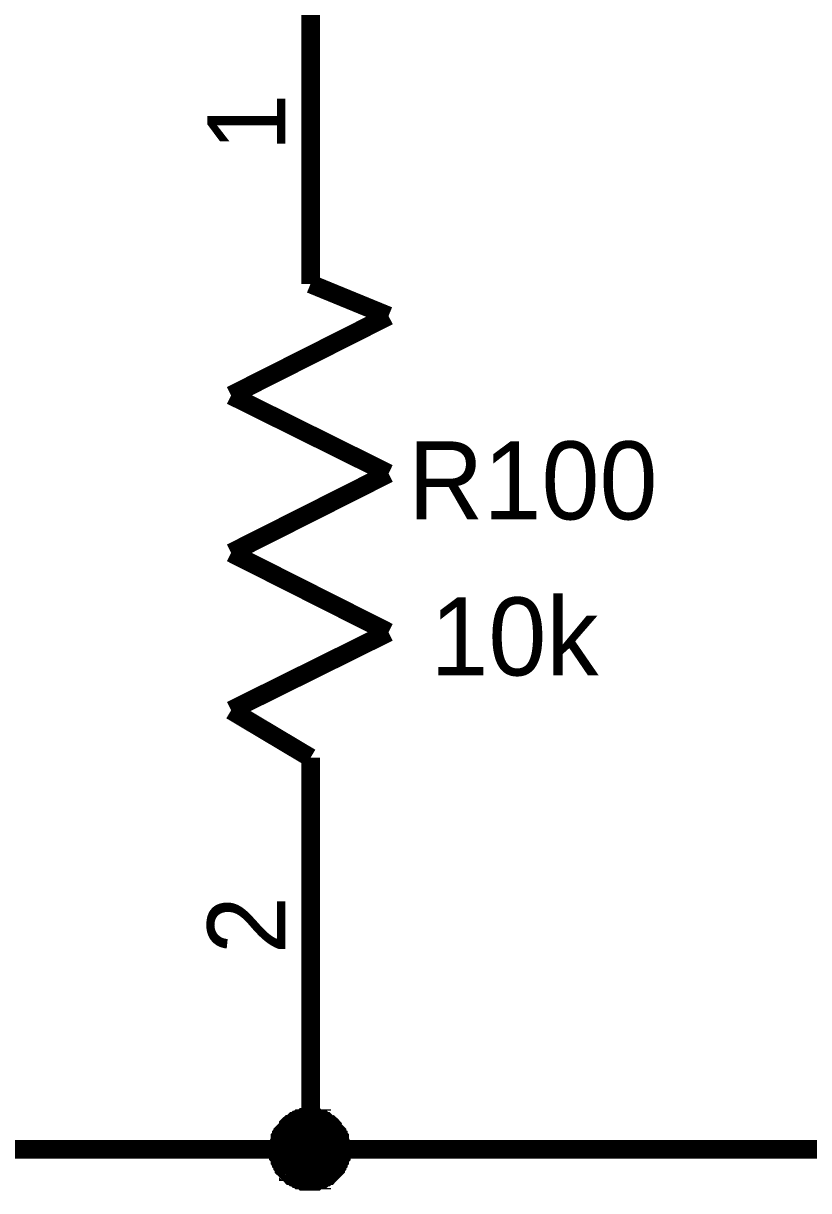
# Model space of a CAD drawing. Header units: millimetres. Extents: x 0 to 800, y 0 to 567.
# Drawn here: x 414.38 to 427.01, y 60.17 to 78.93 of the extents above; entities that cross this region are included whole.
import ezdxf

# ---------------------------------------------------------------- set-up
doc = ezdxf.new("R2010")
doc.units = ezdxf.units.MM
doc.layers.add('Sheet', color=255, linetype='Continuous')

msp = doc.modelspace()

# ---------------------------------------------------------------- linework, layer by layer
at = {"layer": 'Sheet'}
for points, const_width in [([(419, 74.745), (419, 79.829)], 0.3), ([(419, 74.745), (419, 75.506)], 0.3), ([(420.254, 74.23), (419, 74.745)], 0.3), ([(417.723, 72.953), (420.254, 74.23)], 0.3), ([(420.254, 71.698), (417.723, 72.953)], 0.3), ([(417.723, 70.422), (420.254, 71.698)], 0.3), ([(420.254, 69.145), (417.723, 70.422)], 0.3), ([(417.723, 67.891), (420.254, 69.145)], 0.3), ([(419, 60.835), (431.902, 60.835), (431.902, 68.63)], 0.3), ([(419, 67.129), (417.723, 67.891)], 0.3), ([(419, 67.129), (419, 62.045)], 0.3), ([(419, 67.129), (419, 66.368)], 0.3), ([(419, 62.045), (419, 60.835), (404.44, 60.835)], 0.3), ([(418.485, 60.835), (418.485, 60.857), (418.485, 60.88), (418.485, 60.902), (418.485, 60.925), (418.507, 60.969), (418.507, 60.992), (418.507, 61.014), (418.529, 61.037), (418.529, 61.059), (418.552, 61.081), (418.552, 61.104), (418.574, 61.126), (418.574, 61.126), (418.597, 61.149), (418.619, 61.171), (418.641, 61.193), (418.641, 61.216), (418.664, 61.238), (418.686, 61.238), (418.709, 61.261), (418.731, 61.283), (418.753, 61.283), (418.776, 61.305), (418.798, 61.305), (418.821, 61.328), (418.843, 61.328), (418.865, 61.328), (418.888, 61.35), (418.91, 61.35), (418.955, 61.35), (418.977, 61.35), (419, 61.35)], 0.3), ([(418.485, 60.835), (418.485, 60.857), (418.485, 60.88), (418.485, 60.902), (418.485, 60.925), (418.507, 60.969), (418.507, 60.992), (418.507, 61.014), (418.529, 61.037), (418.529, 61.059), (418.552, 61.081), (418.552, 61.104), (418.574, 61.126), (418.574, 61.126), (418.597, 61.149), (418.619, 61.171), (418.641, 61.193), (418.641, 61.216), (418.664, 61.238), (418.686, 61.238), (418.709, 61.261), (418.731, 61.283), (418.753, 61.283), (418.776, 61.305), (418.798, 61.305), (418.821, 61.328), (418.843, 61.328), (418.865, 61.328), (418.888, 61.35), (418.91, 61.35), (418.955, 61.35), (418.977, 61.35), (419, 61.35)], 0.3), ([(418.485, 60.835), (418.485, 60.857), (418.485, 60.88), (418.485, 60.902), (418.485, 60.925), (418.507, 60.969), (418.507, 60.992), (418.507, 61.014), (418.529, 61.037), (418.529, 61.059), (418.552, 61.081), (418.552, 61.104), (418.574, 61.126), (418.574, 61.126), (418.597, 61.149), (418.619, 61.171), (418.641, 61.193), (418.641, 61.216), (418.664, 61.238), (418.686, 61.238), (418.709, 61.261), (418.731, 61.283), (418.753, 61.283), (418.776, 61.305), (418.798, 61.305), (418.821, 61.328), (418.843, 61.328), (418.865, 61.328), (418.888, 61.35), (418.91, 61.35), (418.955, 61.35), (418.977, 61.35), (419, 61.35)], 0.3), ([(418.485, 60.835), (418.485, 60.857), (418.485, 60.88), (418.485, 60.902), (418.485, 60.925), (418.507, 60.969), (418.507, 60.992), (418.507, 61.014), (418.529, 61.037), (418.529, 61.059), (418.552, 61.081), (418.552, 61.104), (418.574, 61.126), (418.574, 61.126), (418.597, 61.149), (418.619, 61.171), (418.641, 61.193), (418.641, 61.216), (418.664, 61.238), (418.686, 61.238), (418.709, 61.261), (418.731, 61.283), (418.753, 61.283), (418.776, 61.305), (418.798, 61.305), (418.821, 61.328), (418.843, 61.328), (418.865, 61.328), (418.888, 61.35), (418.91, 61.35), (418.955, 61.35), (418.977, 61.35), (419, 61.35)], 0.3), ([(418.485, 60.835), (418.485, 60.857), (418.485, 60.88), (418.485, 60.902), (418.485, 60.925), (418.507, 60.969), (418.507, 60.992), (418.507, 61.014), (418.529, 61.037), (418.529, 61.059), (418.552, 61.081), (418.552, 61.104), (418.574, 61.126), (418.574, 61.126), (418.597, 61.149), (418.619, 61.171), (418.641, 61.193), (418.641, 61.216), (418.664, 61.238), (418.686, 61.238), (418.709, 61.261), (418.731, 61.283), (418.753, 61.283), (418.776, 61.305), (418.798, 61.305), (418.821, 61.328), (418.843, 61.328), (418.865, 61.328), (418.888, 61.35), (418.91, 61.35), (418.955, 61.35), (418.977, 61.35), (419, 61.35)], 0.0991), ([(418.485, 60.835), (418.485, 60.857), (418.485, 60.88), (418.485, 60.902), (418.485, 60.925), (418.507, 60.969), (418.507, 60.992), (418.507, 61.014), (418.529, 61.037), (418.529, 61.059), (418.552, 61.081), (418.552, 61.104), (418.574, 61.126), (418.574, 61.126), (418.597, 61.149), (418.619, 61.171), (418.641, 61.193), (418.641, 61.216), (418.664, 61.238), (418.686, 61.238), (418.709, 61.261), (418.731, 61.283), (418.753, 61.283), (418.776, 61.305), (418.798, 61.305), (418.821, 61.328), (418.843, 61.328), (418.865, 61.328), (418.888, 61.35), (418.91, 61.35), (418.955, 61.35), (418.977, 61.35), (419, 61.35)], 0.0991), ([(418.485, 60.835), (418.485, 60.857), (418.485, 60.88), (418.485, 60.902), (418.485, 60.925), (418.507, 60.969), (418.507, 60.992), (418.507, 61.014), (418.529, 61.037), (418.529, 61.059), (418.552, 61.081), (418.552, 61.104), (418.574, 61.126), (418.574, 61.126), (418.597, 61.149), (418.619, 61.171), (418.641, 61.193), (418.641, 61.216), (418.664, 61.238), (418.686, 61.238), (418.709, 61.261), (418.731, 61.283), (418.753, 61.283), (418.776, 61.305), (418.798, 61.305), (418.821, 61.328), (418.843, 61.328), (418.865, 61.328), (418.888, 61.35), (418.91, 61.35), (418.955, 61.35), (418.977, 61.35), (419, 61.35)], 0.0991), ([(418.485, 60.835), (418.485, 60.857), (418.485, 60.88), (418.485, 60.902), (418.485, 60.925), (418.507, 60.969), (418.507, 60.992), (418.507, 61.014), (418.529, 61.037), (418.529, 61.059), (418.552, 61.081), (418.552, 61.104), (418.574, 61.126), (418.574, 61.126), (418.597, 61.149), (418.619, 61.171), (418.641, 61.193), (418.641, 61.216), (418.664, 61.238), (418.686, 61.238), (418.709, 61.261), (418.731, 61.283), (418.753, 61.283), (418.776, 61.305), (418.798, 61.305), (418.821, 61.328), (418.843, 61.328), (418.865, 61.328), (418.888, 61.35), (418.91, 61.35), (418.955, 61.35), (418.977, 61.35), (419, 61.35)], 0.0991), ([(419, 61.35), (419, 61.35)], 0.3), ([(419, 61.35), (419.022, 61.35), (419.045, 61.35), (419.067, 61.35), (419.089, 61.35), (419.112, 61.328), (419.134, 61.328), (419.179, 61.328), (419.179, 61.305), (419.201, 61.305), (419.224, 61.283), (419.246, 61.283), (419.269, 61.261), (419.291, 61.238), (419.313, 61.238), (419.336, 61.216), (419.358, 61.193), (419.358, 61.171), (419.381, 61.149), (419.403, 61.126), (419.403, 61.126), (419.425, 61.104), (419.425, 61.081), (419.448, 61.059), (419.448, 61.037), (419.47, 61.014), (419.47, 60.992), (419.47, 60.969), (419.493, 60.925), (419.493, 60.902), (419.493, 60.88), (419.493, 60.857), (419.493, 60.835)], 0.3), ([(419, 61.35), (419, 61.35)], 0.3), ([(419, 61.35), (419.022, 61.35), (419.045, 61.35), (419.067, 61.35), (419.089, 61.35), (419.112, 61.328), (419.134, 61.328), (419.179, 61.328), (419.179, 61.305), (419.201, 61.305), (419.224, 61.283), (419.246, 61.283), (419.269, 61.261), (419.291, 61.238), (419.313, 61.238), (419.336, 61.216), (419.358, 61.193), (419.358, 61.171), (419.381, 61.149), (419.403, 61.126), (419.403, 61.126), (419.425, 61.104), (419.425, 61.081), (419.448, 61.059), (419.448, 61.037), (419.47, 61.014), (419.47, 60.992), (419.47, 60.969), (419.493, 60.925), (419.493, 60.902), (419.493, 60.88), (419.493, 60.857), (419.493, 60.835)], 0.3), ([(419, 61.35), (419, 61.35)], 0.3), ([(419, 61.35), (419.022, 61.35), (419.045, 61.35), (419.067, 61.35), (419.089, 61.35), (419.112, 61.328), (419.134, 61.328), (419.179, 61.328), (419.179, 61.305), (419.201, 61.305), (419.224, 61.283), (419.246, 61.283), (419.269, 61.261), (419.291, 61.238), (419.313, 61.238), (419.336, 61.216), (419.358, 61.193), (419.358, 61.171), (419.381, 61.149), (419.403, 61.126), (419.403, 61.126), (419.425, 61.104), (419.425, 61.081), (419.448, 61.059), (419.448, 61.037), (419.47, 61.014), (419.47, 60.992), (419.47, 60.969), (419.493, 60.925), (419.493, 60.902), (419.493, 60.88), (419.493, 60.857), (419.493, 60.835)], 0.3), ([(419, 61.35), (419, 61.35)], 0.3), ([(419, 61.35), (419.022, 61.35), (419.045, 61.35), (419.067, 61.35), (419.089, 61.35), (419.112, 61.328), (419.134, 61.328), (419.179, 61.328), (419.179, 61.305), (419.201, 61.305), (419.224, 61.283), (419.246, 61.283), (419.269, 61.261), (419.291, 61.238), (419.313, 61.238), (419.336, 61.216), (419.358, 61.193), (419.358, 61.171), (419.381, 61.149), (419.403, 61.126), (419.403, 61.126), (419.425, 61.104), (419.425, 61.081), (419.448, 61.059), (419.448, 61.037), (419.47, 61.014), (419.47, 60.992), (419.47, 60.969), (419.493, 60.925), (419.493, 60.902), (419.493, 60.88), (419.493, 60.857), (419.493, 60.835)], 0.3), ([(419, 61.35), (419, 61.35)], 0.0991), ([(419, 61.35), (419.022, 61.35), (419.045, 61.35), (419.067, 61.35), (419.089, 61.35), (419.112, 61.328), (419.134, 61.328), (419.179, 61.328), (419.179, 61.305), (419.201, 61.305), (419.224, 61.283), (419.246, 61.283), (419.269, 61.261), (419.291, 61.238), (419.313, 61.238), (419.336, 61.216), (419.358, 61.193), (419.358, 61.171), (419.381, 61.149), (419.403, 61.126), (419.403, 61.126), (419.425, 61.104), (419.425, 61.081), (419.448, 61.059), (419.448, 61.037), (419.47, 61.014), (419.47, 60.992), (419.47, 60.969), (419.493, 60.925), (419.493, 60.902), (419.493, 60.88), (419.493, 60.857), (419.493, 60.835)], 0.0991), ([(419, 61.35), (419, 61.35)], 0.0991), ([(419, 61.35), (419.022, 61.35), (419.045, 61.35), (419.067, 61.35), (419.089, 61.35), (419.112, 61.328), (419.134, 61.328), (419.179, 61.328), (419.179, 61.305), (419.201, 61.305), (419.224, 61.283), (419.246, 61.283), (419.269, 61.261), (419.291, 61.238), (419.313, 61.238), (419.336, 61.216), (419.358, 61.193), (419.358, 61.171), (419.381, 61.149), (419.403, 61.126), (419.403, 61.126), (419.425, 61.104), (419.425, 61.081), (419.448, 61.059), (419.448, 61.037), (419.47, 61.014), (419.47, 60.992), (419.47, 60.969), (419.493, 60.925), (419.493, 60.902), (419.493, 60.88), (419.493, 60.857), (419.493, 60.835)], 0.0991), ([(419, 61.35), (419, 61.35)], 0.0991), ([(419, 61.35), (419.022, 61.35), (419.045, 61.35), (419.067, 61.35), (419.089, 61.35), (419.112, 61.328), (419.134, 61.328), (419.179, 61.328), (419.179, 61.305), (419.201, 61.305), (419.224, 61.283), (419.246, 61.283), (419.269, 61.261), (419.291, 61.238), (419.313, 61.238), (419.336, 61.216), (419.358, 61.193), (419.358, 61.171), (419.381, 61.149), (419.403, 61.126), (419.403, 61.126), (419.425, 61.104), (419.425, 61.081), (419.448, 61.059), (419.448, 61.037), (419.47, 61.014), (419.47, 60.992), (419.47, 60.969), (419.493, 60.925), (419.493, 60.902), (419.493, 60.88), (419.493, 60.857), (419.493, 60.835)], 0.0991), ([(419, 61.35), (419, 61.35)], 0.0991), ([(419, 61.35), (419.022, 61.35), (419.045, 61.35), (419.067, 61.35), (419.089, 61.35), (419.112, 61.328), (419.134, 61.328), (419.179, 61.328), (419.179, 61.305), (419.201, 61.305), (419.224, 61.283), (419.246, 61.283), (419.269, 61.261), (419.291, 61.238), (419.313, 61.238), (419.336, 61.216), (419.358, 61.193), (419.358, 61.171), (419.381, 61.149), (419.403, 61.126), (419.403, 61.126), (419.425, 61.104), (419.425, 61.081), (419.448, 61.059), (419.448, 61.037), (419.47, 61.014), (419.47, 60.992), (419.47, 60.969), (419.493, 60.925), (419.493, 60.902), (419.493, 60.88), (419.493, 60.857), (419.493, 60.835)], 0.0991), ([(419, 60.32), (418.977, 60.32), (418.955, 60.32), (418.91, 60.32), (418.888, 60.32), (418.865, 60.342), (418.843, 60.342), (418.821, 60.342), (418.798, 60.365), (418.776, 60.365), (418.753, 60.387), (418.731, 60.387), (418.709, 60.409), (418.686, 60.409), (418.664, 60.432), (418.641, 60.454), (418.641, 60.477), (418.619, 60.477), (418.597, 60.499), (418.574, 60.521), (418.574, 60.544), (418.552, 60.566), (418.552, 60.589), (418.529, 60.611), (418.529, 60.633), (418.507, 60.656), (418.507, 60.678), (418.507, 60.701), (418.485, 60.723), (418.485, 60.745), (418.485, 60.79), (418.485, 60.813), (418.485, 60.835)], 0.3), ([(418.485, 60.835), (418.485, 60.835)], 0.3), ([(419, 60.32), (418.977, 60.32), (418.955, 60.32), (418.91, 60.32), (418.888, 60.32), (418.865, 60.342), (418.843, 60.342), (418.821, 60.342), (418.798, 60.365), (418.776, 60.365), (418.753, 60.387), (418.731, 60.387), (418.709, 60.409), (418.686, 60.409), (418.664, 60.432), (418.641, 60.454), (418.641, 60.477), (418.619, 60.477), (418.597, 60.499), (418.574, 60.521), (418.574, 60.544), (418.552, 60.566), (418.552, 60.589), (418.529, 60.611), (418.529, 60.633), (418.507, 60.656), (418.507, 60.678), (418.507, 60.701), (418.485, 60.723), (418.485, 60.745), (418.485, 60.79), (418.485, 60.813), (418.485, 60.835)], 0.3), ([(418.485, 60.835), (418.485, 60.835)], 0.3), ([(419, 60.32), (418.977, 60.32), (418.955, 60.32), (418.91, 60.32), (418.888, 60.32), (418.865, 60.342), (418.843, 60.342), (418.821, 60.342), (418.798, 60.365), (418.776, 60.365), (418.753, 60.387), (418.731, 60.387), (418.709, 60.409), (418.686, 60.409), (418.664, 60.432), (418.641, 60.454), (418.641, 60.477), (418.619, 60.477), (418.597, 60.499), (418.574, 60.521), (418.574, 60.544), (418.552, 60.566), (418.552, 60.589), (418.529, 60.611), (418.529, 60.633), (418.507, 60.656), (418.507, 60.678), (418.507, 60.701), (418.485, 60.723), (418.485, 60.745), (418.485, 60.79), (418.485, 60.813), (418.485, 60.835)], 0.3), ([(418.485, 60.835), (418.485, 60.835)], 0.3), ([(419, 60.32), (418.977, 60.32), (418.955, 60.32), (418.91, 60.32), (418.888, 60.32), (418.865, 60.342), (418.843, 60.342), (418.821, 60.342), (418.798, 60.365), (418.776, 60.365), (418.753, 60.387), (418.731, 60.387), (418.709, 60.409), (418.686, 60.409), (418.664, 60.432), (418.641, 60.454), (418.641, 60.477), (418.619, 60.477), (418.597, 60.499), (418.574, 60.521), (418.574, 60.544), (418.552, 60.566), (418.552, 60.589), (418.529, 60.611), (418.529, 60.633), (418.507, 60.656), (418.507, 60.678), (418.507, 60.701), (418.485, 60.723), (418.485, 60.745), (418.485, 60.79), (418.485, 60.813), (418.485, 60.835)], 0.3), ([(418.485, 60.835), (418.485, 60.835)], 0.3), ([(419.493, 60.835), (419.493, 60.813), (419.493, 60.79), (419.493, 60.745), (419.493, 60.723), (419.47, 60.701), (419.47, 60.678), (419.47, 60.656), (419.448, 60.633), (419.448, 60.611), (419.425, 60.589), (419.425, 60.566), (419.403, 60.544), (419.403, 60.521), (419.381, 60.499), (419.358, 60.477), (419.358, 60.477), (419.336, 60.454), (419.313, 60.432), (419.291, 60.409), (419.269, 60.409), (419.246, 60.387), (419.224, 60.387), (419.201, 60.365), (419.179, 60.365), (419.179, 60.342), (419.134, 60.342), (419.112, 60.342), (419.089, 60.32), (419.067, 60.32), (419.045, 60.32), (419.022, 60.32), (419, 60.32)], 0.3), ([(419.493, 60.835), (419.493, 60.813), (419.493, 60.79), (419.493, 60.745), (419.493, 60.723), (419.47, 60.701), (419.47, 60.678), (419.47, 60.656), (419.448, 60.633), (419.448, 60.611), (419.425, 60.589), (419.425, 60.566), (419.403, 60.544), (419.403, 60.521), (419.381, 60.499), (419.358, 60.477), (419.358, 60.477), (419.336, 60.454), (419.313, 60.432), (419.291, 60.409), (419.269, 60.409), (419.246, 60.387), (419.224, 60.387), (419.201, 60.365), (419.179, 60.365), (419.179, 60.342), (419.134, 60.342), (419.112, 60.342), (419.089, 60.32), (419.067, 60.32), (419.045, 60.32), (419.022, 60.32), (419, 60.32)], 0.3), ([(419.493, 60.835), (419.493, 60.813), (419.493, 60.79), (419.493, 60.745), (419.493, 60.723), (419.47, 60.701), (419.47, 60.678), (419.47, 60.656), (419.448, 60.633), (419.448, 60.611), (419.425, 60.589), (419.425, 60.566), (419.403, 60.544), (419.403, 60.521), (419.381, 60.499), (419.358, 60.477), (419.358, 60.477), (419.336, 60.454), (419.313, 60.432), (419.291, 60.409), (419.269, 60.409), (419.246, 60.387), (419.224, 60.387), (419.201, 60.365), (419.179, 60.365), (419.179, 60.342), (419.134, 60.342), (419.112, 60.342), (419.089, 60.32), (419.067, 60.32), (419.045, 60.32), (419.022, 60.32), (419, 60.32)], 0.3), ([(419.493, 60.835), (419.493, 60.813), (419.493, 60.79), (419.493, 60.745), (419.493, 60.723), (419.47, 60.701), (419.47, 60.678), (419.47, 60.656), (419.448, 60.633), (419.448, 60.611), (419.425, 60.589), (419.425, 60.566), (419.403, 60.544), (419.403, 60.521), (419.381, 60.499), (419.358, 60.477), (419.358, 60.477), (419.336, 60.454), (419.313, 60.432), (419.291, 60.409), (419.269, 60.409), (419.246, 60.387), (419.224, 60.387), (419.201, 60.365), (419.179, 60.365), (419.179, 60.342), (419.134, 60.342), (419.112, 60.342), (419.089, 60.32), (419.067, 60.32), (419.045, 60.32), (419.022, 60.32), (419, 60.32)], 0.3), ([(419.493, 60.835), (419.493, 60.835), (419.493, 60.835), (419.493, 60.835), (419.493, 60.835), (419.493, 60.835), (419.493, 60.835), (419.493, 60.835), (419.493, 60.835), (419.493, 60.835), (419.493, 60.835), (419.493, 60.835), (419.493, 60.835), (419.493, 60.835), (419.493, 60.835), (419.493, 60.835), (419.493, 60.835), (419.493, 60.835), (419.493, 60.835), (419.493, 60.835), (419.493, 60.835), (419.493, 60.835), (419.493, 60.835), (419.493, 60.835), (419.493, 60.835), (419.493, 60.835), (419.493, 60.835), (419.493, 60.835), (419.493, 60.835), (419.493, 60.835), (419.493, 60.835), (419.493, 60.835), (419.493, 60.835)], 0.3), ([(419.493, 60.835), (419.493, 60.835)], 0.3), ([(419.493, 60.835), (419.493, 60.835), (419.493, 60.835), (419.493, 60.835), (419.493, 60.835), (419.493, 60.835), (419.493, 60.835), (419.493, 60.835), (419.493, 60.835), (419.493, 60.835), (419.493, 60.835), (419.493, 60.835), (419.493, 60.835), (419.493, 60.835), (419.493, 60.835), (419.493, 60.835), (419.493, 60.835), (419.493, 60.835), (419.493, 60.835), (419.493, 60.835), (419.493, 60.835), (419.493, 60.835), (419.493, 60.835), (419.493, 60.835), (419.493, 60.835), (419.493, 60.835), (419.493, 60.835), (419.493, 60.835), (419.493, 60.835), (419.493, 60.835), (419.493, 60.835), (419.493, 60.835), (419.493, 60.835)], 0.3), ([(419.493, 60.835), (419.493, 60.835)], 0.3), ([(419.493, 60.835), (419.493, 60.835), (419.493, 60.835), (419.493, 60.835), (419.493, 60.835), (419.493, 60.835), (419.493, 60.835), (419.493, 60.835), (419.493, 60.835), (419.493, 60.835), (419.493, 60.835), (419.493, 60.835), (419.493, 60.835), (419.493, 60.835), (419.493, 60.835), (419.493, 60.835), (419.493, 60.835), (419.493, 60.835), (419.493, 60.835), (419.493, 60.835), (419.493, 60.835), (419.493, 60.835), (419.493, 60.835), (419.493, 60.835), (419.493, 60.835), (419.493, 60.835), (419.493, 60.835), (419.493, 60.835), (419.493, 60.835), (419.493, 60.835), (419.493, 60.835), (419.493, 60.835), (419.493, 60.835)], 0.3), ([(419.493, 60.835), (419.493, 60.835)], 0.3), ([(419.493, 60.835), (419.493, 60.835), (419.493, 60.835), (419.493, 60.835), (419.493, 60.835), (419.493, 60.835), (419.493, 60.835), (419.493, 60.835), (419.493, 60.835), (419.493, 60.835), (419.493, 60.835), (419.493, 60.835), (419.493, 60.835), (419.493, 60.835), (419.493, 60.835), (419.493, 60.835), (419.493, 60.835), (419.493, 60.835), (419.493, 60.835), (419.493, 60.835), (419.493, 60.835), (419.493, 60.835), (419.493, 60.835), (419.493, 60.835), (419.493, 60.835), (419.493, 60.835), (419.493, 60.835), (419.493, 60.835), (419.493, 60.835), (419.493, 60.835), (419.493, 60.835), (419.493, 60.835), (419.493, 60.835)], 0.3), ([(419.493, 60.835), (419.493, 60.835)], 0.3), ([(419, 60.32), (418.977, 60.32), (418.955, 60.32), (418.91, 60.32), (418.888, 60.32), (418.865, 60.342), (418.843, 60.342), (418.821, 60.342), (418.798, 60.365), (418.776, 60.365), (418.753, 60.387), (418.731, 60.387), (418.709, 60.409), (418.686, 60.409), (418.664, 60.432), (418.641, 60.454), (418.641, 60.477), (418.619, 60.477), (418.597, 60.499), (418.574, 60.521), (418.574, 60.544), (418.552, 60.566), (418.552, 60.589), (418.529, 60.611), (418.529, 60.633), (418.507, 60.656), (418.507, 60.678), (418.507, 60.701), (418.485, 60.723), (418.485, 60.745), (418.485, 60.79), (418.485, 60.813), (418.485, 60.835)], 0.0991), ([(418.485, 60.835), (418.485, 60.835)], 0.0991), ([(419, 60.32), (418.977, 60.32), (418.955, 60.32), (418.91, 60.32), (418.888, 60.32), (418.865, 60.342), (418.843, 60.342), (418.821, 60.342), (418.798, 60.365), (418.776, 60.365), (418.753, 60.387), (418.731, 60.387), (418.709, 60.409), (418.686, 60.409), (418.664, 60.432), (418.641, 60.454), (418.641, 60.477), (418.619, 60.477), (418.597, 60.499), (418.574, 60.521), (418.574, 60.544), (418.552, 60.566), (418.552, 60.589), (418.529, 60.611), (418.529, 60.633), (418.507, 60.656), (418.507, 60.678), (418.507, 60.701), (418.485, 60.723), (418.485, 60.745), (418.485, 60.79), (418.485, 60.813), (418.485, 60.835)], 0.0991), ([(418.485, 60.835), (418.485, 60.835)], 0.0991), ([(419, 60.32), (418.977, 60.32), (418.955, 60.32), (418.91, 60.32), (418.888, 60.32), (418.865, 60.342), (418.843, 60.342), (418.821, 60.342), (418.798, 60.365), (418.776, 60.365), (418.753, 60.387), (418.731, 60.387), (418.709, 60.409), (418.686, 60.409), (418.664, 60.432), (418.641, 60.454), (418.641, 60.477), (418.619, 60.477), (418.597, 60.499), (418.574, 60.521), (418.574, 60.544), (418.552, 60.566), (418.552, 60.589), (418.529, 60.611), (418.529, 60.633), (418.507, 60.656), (418.507, 60.678), (418.507, 60.701), (418.485, 60.723), (418.485, 60.745), (418.485, 60.79), (418.485, 60.813), (418.485, 60.835)], 0.0991), ([(418.485, 60.835), (418.485, 60.835)], 0.0991), ([(419, 60.32), (418.977, 60.32), (418.955, 60.32), (418.91, 60.32), (418.888, 60.32), (418.865, 60.342), (418.843, 60.342), (418.821, 60.342), (418.798, 60.365), (418.776, 60.365), (418.753, 60.387), (418.731, 60.387), (418.709, 60.409), (418.686, 60.409), (418.664, 60.432), (418.641, 60.454), (418.641, 60.477), (418.619, 60.477), (418.597, 60.499), (418.574, 60.521), (418.574, 60.544), (418.552, 60.566), (418.552, 60.589), (418.529, 60.611), (418.529, 60.633), (418.507, 60.656), (418.507, 60.678), (418.507, 60.701), (418.485, 60.723), (418.485, 60.745), (418.485, 60.79), (418.485, 60.813), (418.485, 60.835)], 0.0991), ([(418.485, 60.835), (418.485, 60.835)], 0.0991), ([(419.493, 60.835), (419.493, 60.813), (419.493, 60.79), (419.493, 60.745), (419.493, 60.723), (419.47, 60.701), (419.47, 60.678), (419.47, 60.656), (419.448, 60.633), (419.448, 60.611), (419.425, 60.589), (419.425, 60.566), (419.403, 60.544), (419.403, 60.521), (419.381, 60.499), (419.358, 60.477), (419.358, 60.477), (419.336, 60.454), (419.313, 60.432), (419.291, 60.409), (419.269, 60.409), (419.246, 60.387), (419.224, 60.387), (419.201, 60.365), (419.179, 60.365), (419.179, 60.342), (419.134, 60.342), (419.112, 60.342), (419.089, 60.32), (419.067, 60.32), (419.045, 60.32), (419.022, 60.32), (419, 60.32)], 0.0991), ([(419.493, 60.835), (419.493, 60.813), (419.493, 60.79), (419.493, 60.745), (419.493, 60.723), (419.47, 60.701), (419.47, 60.678), (419.47, 60.656), (419.448, 60.633), (419.448, 60.611), (419.425, 60.589), (419.425, 60.566), (419.403, 60.544), (419.403, 60.521), (419.381, 60.499), (419.358, 60.477), (419.358, 60.477), (419.336, 60.454), (419.313, 60.432), (419.291, 60.409), (419.269, 60.409), (419.246, 60.387), (419.224, 60.387), (419.201, 60.365), (419.179, 60.365), (419.179, 60.342), (419.134, 60.342), (419.112, 60.342), (419.089, 60.32), (419.067, 60.32), (419.045, 60.32), (419.022, 60.32), (419, 60.32)], 0.0991), ([(419.493, 60.835), (419.493, 60.813), (419.493, 60.79), (419.493, 60.745), (419.493, 60.723), (419.47, 60.701), (419.47, 60.678), (419.47, 60.656), (419.448, 60.633), (419.448, 60.611), (419.425, 60.589), (419.425, 60.566), (419.403, 60.544), (419.403, 60.521), (419.381, 60.499), (419.358, 60.477), (419.358, 60.477), (419.336, 60.454), (419.313, 60.432), (419.291, 60.409), (419.269, 60.409), (419.246, 60.387), (419.224, 60.387), (419.201, 60.365), (419.179, 60.365), (419.179, 60.342), (419.134, 60.342), (419.112, 60.342), (419.089, 60.32), (419.067, 60.32), (419.045, 60.32), (419.022, 60.32), (419, 60.32)], 0.0991), ([(419.493, 60.835), (419.493, 60.813), (419.493, 60.79), (419.493, 60.745), (419.493, 60.723), (419.47, 60.701), (419.47, 60.678), (419.47, 60.656), (419.448, 60.633), (419.448, 60.611), (419.425, 60.589), (419.425, 60.566), (419.403, 60.544), (419.403, 60.521), (419.381, 60.499), (419.358, 60.477), (419.358, 60.477), (419.336, 60.454), (419.313, 60.432), (419.291, 60.409), (419.269, 60.409), (419.246, 60.387), (419.224, 60.387), (419.201, 60.365), (419.179, 60.365), (419.179, 60.342), (419.134, 60.342), (419.112, 60.342), (419.089, 60.32), (419.067, 60.32), (419.045, 60.32), (419.022, 60.32), (419, 60.32)], 0.0991), ([(419.493, 60.835), (419.493, 60.835), (419.493, 60.835), (419.493, 60.835), (419.493, 60.835), (419.493, 60.835), (419.493, 60.835), (419.493, 60.835), (419.493, 60.835), (419.493, 60.835), (419.493, 60.835), (419.493, 60.835), (419.493, 60.835), (419.493, 60.835), (419.493, 60.835), (419.493, 60.835), (419.493, 60.835), (419.493, 60.835), (419.493, 60.835), (419.493, 60.835), (419.493, 60.835), (419.493, 60.835), (419.493, 60.835), (419.493, 60.835), (419.493, 60.835), (419.493, 60.835), (419.493, 60.835), (419.493, 60.835), (419.493, 60.835), (419.493, 60.835), (419.493, 60.835), (419.493, 60.835), (419.493, 60.835)], 0.0991), ([(419.493, 60.835), (419.493, 60.835)], 0.0991), ([(419.493, 60.835), (419.493, 60.835), (419.493, 60.835), (419.493, 60.835), (419.493, 60.835), (419.493, 60.835), (419.493, 60.835), (419.493, 60.835), (419.493, 60.835), (419.493, 60.835), (419.493, 60.835), (419.493, 60.835), (419.493, 60.835), (419.493, 60.835), (419.493, 60.835), (419.493, 60.835), (419.493, 60.835), (419.493, 60.835), (419.493, 60.835), (419.493, 60.835), (419.493, 60.835), (419.493, 60.835), (419.493, 60.835), (419.493, 60.835), (419.493, 60.835), (419.493, 60.835), (419.493, 60.835), (419.493, 60.835), (419.493, 60.835), (419.493, 60.835), (419.493, 60.835), (419.493, 60.835), (419.493, 60.835)], 0.0991), ([(419.493, 60.835), (419.493, 60.835)], 0.0991), ([(419.493, 60.835), (419.493, 60.835), (419.493, 60.835), (419.493, 60.835), (419.493, 60.835), (419.493, 60.835), (419.493, 60.835), (419.493, 60.835), (419.493, 60.835), (419.493, 60.835), (419.493, 60.835), (419.493, 60.835), (419.493, 60.835), (419.493, 60.835), (419.493, 60.835), (419.493, 60.835), (419.493, 60.835), (419.493, 60.835), (419.493, 60.835), (419.493, 60.835), (419.493, 60.835), (419.493, 60.835), (419.493, 60.835), (419.493, 60.835), (419.493, 60.835), (419.493, 60.835), (419.493, 60.835), (419.493, 60.835), (419.493, 60.835), (419.493, 60.835), (419.493, 60.835), (419.493, 60.835), (419.493, 60.835)], 0.0991), ([(419.493, 60.835), (419.493, 60.835)], 0.0991), ([(419.493, 60.835), (419.493, 60.835), (419.493, 60.835), (419.493, 60.835), (419.493, 60.835), (419.493, 60.835), (419.493, 60.835), (419.493, 60.835), (419.493, 60.835), (419.493, 60.835), (419.493, 60.835), (419.493, 60.835), (419.493, 60.835), (419.493, 60.835), (419.493, 60.835), (419.493, 60.835), (419.493, 60.835), (419.493, 60.835), (419.493, 60.835), (419.493, 60.835), (419.493, 60.835), (419.493, 60.835), (419.493, 60.835), (419.493, 60.835), (419.493, 60.835), (419.493, 60.835), (419.493, 60.835), (419.493, 60.835), (419.493, 60.835), (419.493, 60.835), (419.493, 60.835), (419.493, 60.835), (419.493, 60.835)], 0.0991), ([(419.493, 60.835), (419.493, 60.835)], 0.0991)]:
    msp.add_lwpolyline(points, dxfattribs=dict(at, const_width=const_width))
at = {"layer": 'Sheet', "const_width": 0.508}
msp.add_lwpolyline([(418.728, 60.838, 1), (419.236, 60.838, 1)], format="xyb", close=True, dxfattribs=at)

# ---------------------------------------------------------------- texts
at = {"layer": 'Sheet'}
for s, p in [('1', (418.597, 76.873)), ('2', (418.597, 63.971))]:
    msp.add_text(s, height=1.254, rotation=90, dxfattribs=at).set_placement(p)
for s, p in [('R100', (420.568, 70.959)), ('10k', (420.926, 68.451))]:
    msp.add_text(s, height=1.2543, dxfattribs=at).set_placement(p)

doc.saveas('drawing.dxf')
